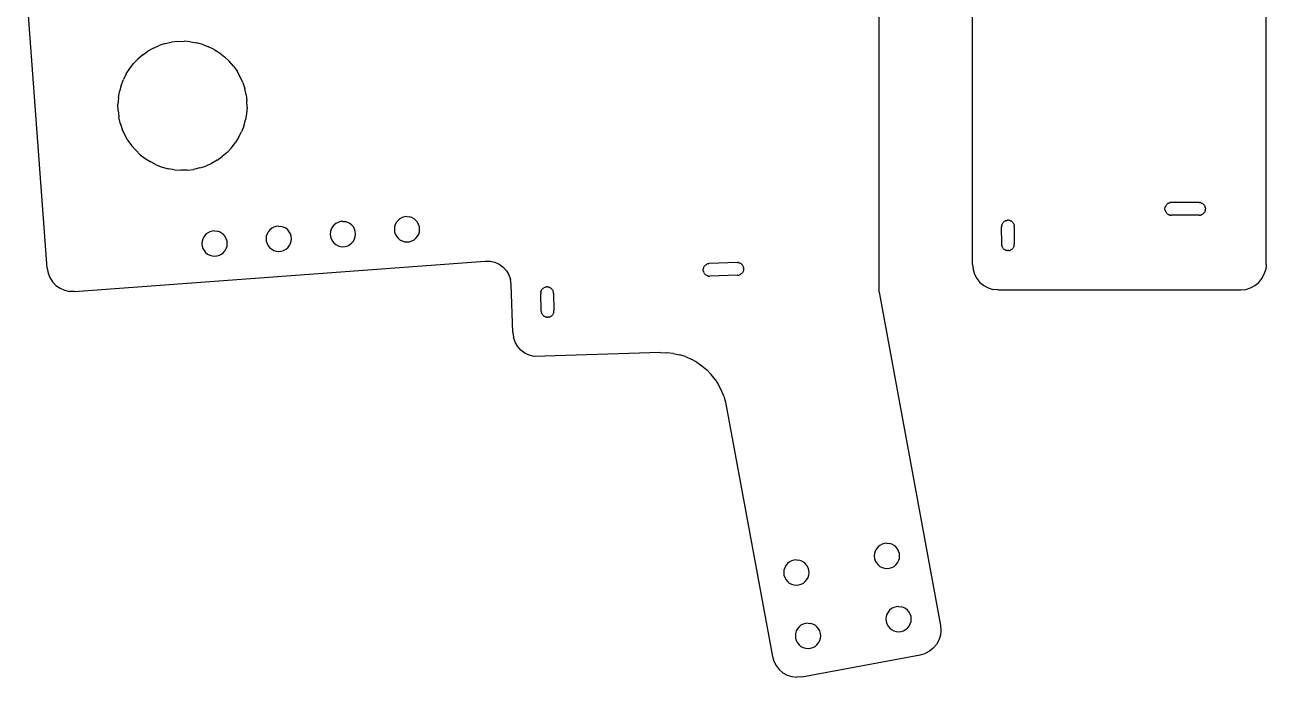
# Model space of a CAD drawing. Extents: x -45 to 62, y -37 to 20.
# Drawn here: x -43.24 to 5.8, y -37.04 to -11.28 of the extents above; entities that cross this region are included whole.
import ezdxf

# ---------------------------------------------------------------- set-up
doc = ezdxf.new("R2010")
doc.units = 0

msp = doc.modelspace()

# ---------------------------------------------------------------- linework, layer by layer
for p, q in [((-9.487, -21.84, 0), (-9.489, 4.539, 0)), ((-5.801, -20.745, 0), (-5.801, 4.539, 0)), ((5.799, -20.745, 0), (5.799, 4.539, 0)), ((-42.35, -20.888, 0), (-43.236, -8.921, 0)), ((-38.156, -12.198, 0), (-38.374, -12.322, 0)), ((-38.156, -12.198, 0), (-37.927, -12.097, 0)), ((-37.69, -12.018, 0), (-37.927, -12.097, 0)), ((-37.69, -12.018, 0), (-37.446, -11.963, 0)), ((-37.197, -11.933, 0), (-37.446, -11.963, 0)), ((-37.197, -11.933, 0), (-36.947, -11.926, 0)), ((-36.698, -11.945, 0), (-36.947, -11.926, 0)), ((-36.698, -11.945, 0), (-36.451, -11.987, 0)), ((-36.21, -12.054, 0), (-36.451, -11.987, 0)), ((-36.21, -12.054, 0), (-35.976, -12.144, 0)), ((-35.753, -12.257, 0), (-35.976, -12.144, 0)), ((-35.753, -12.257, 0), (-35.541, -12.39, 0)), ((-38.94, -12.811, 0), (-38.768, -12.629, 0)), ((-38.578, -12.466, 0), (-38.768, -12.629, 0)), ((-38.578, -12.466, 0), (-38.374, -12.322, 0)), ((-35.541, -12.39, 0), (-35.344, -12.544, 0)), ((-35.344, -12.544, 0), (-35.163, -12.717, 0)), ((-34.999, -12.906, 0), (-35.163, -12.717, 0)), ((-39.228, -13.219, 0), (-39.341, -13.443, 0)), ((-39.228, -13.219, 0), (-39.094, -13.008, 0)), ((-39.094, -13.008, 0), (-38.94, -12.811, 0)), ((-34.999, -12.906, 0), (-34.855, -13.111, 0)), ((-34.732, -13.328, 0), (-34.855, -13.111, 0)), ((-39.431, -13.677, 0), (-39.497, -13.918, 0)), ((-39.431, -13.677, 0), (-39.341, -13.443, 0)), ((-34.63, -13.557, 0), (-34.732, -13.328, 0)), ((-34.63, -13.557, 0), (-34.552, -13.795, 0)), ((-39.54, -14.164, 0), (-39.558, -14.414, 0)), ((-39.54, -14.164, 0), (-39.497, -13.918, 0)), ((-34.497, -14.039, 0), (-34.552, -13.795, 0)), ((-34.497, -14.039, 0), (-34.466, -14.287, 0)), ((-39.552, -14.664, 0), (-39.558, -14.414, 0)), ((-39.552, -14.664, 0), (-39.521, -14.912, 0)), ((-34.46, -14.537, 0), (-34.478, -14.787, 0)), ((-34.46, -14.537, 0), (-34.466, -14.287, 0)), ((-39.466, -15.157, 0), (-39.521, -14.912, 0)), ((-39.466, -15.157, 0), (-39.388, -15.394, 0)), ((-34.587, -15.275, 0), (-34.521, -15.034, 0)), ((-34.478, -14.787, 0), (-34.521, -15.034, 0)), ((-39.286, -15.623, 0), (-39.388, -15.394, 0)), ((-39.163, -15.841, 0), (-39.286, -15.623, 0)), ((-34.79, -15.732, 0), (-34.677, -15.508, 0)), ((-34.587, -15.275, 0), (-34.677, -15.508, 0)), ((-39.163, -15.841, 0), (-39.019, -16.045, 0)), ((-38.855, -16.235, 0), (-39.019, -16.045, 0)), ((-35.078, -16.141, 0), (-35.25, -16.322, 0)), ((-35.078, -16.141, 0), (-34.924, -15.943, 0)), ((-34.79, -15.732, 0), (-34.924, -15.943, 0)), ((-38.855, -16.235, 0), (-38.674, -16.407, 0)), ((-38.674, -16.407, 0), (-38.477, -16.561, 0)), ((-38.477, -16.561, 0), (-38.265, -16.695, 0)), ((-35.644, -16.63, 0), (-35.862, -16.753, 0)), ((-35.644, -16.63, 0), (-35.44, -16.485, 0)), ((-35.25, -16.322, 0), (-35.44, -16.485, 0)), ((-38.042, -16.807, 0), (-38.265, -16.695, 0)), ((-38.042, -16.807, 0), (-37.808, -16.897, 0)), ((-37.808, -16.897, 0), (-37.567, -16.964, 0)), ((-37.32, -17.007, 0), (-37.567, -16.964, 0)), ((-37.32, -17.007, 0), (-37.071, -17.025, 0)), ((-36.821, -17.019, 0), (-37.071, -17.025, 0)), ((-36.821, -17.019, 0), (-36.572, -16.988, 0)), ((-36.328, -16.933, 0), (-36.572, -16.988, 0)), ((-36.328, -16.933, 0), (-36.091, -16.855, 0)), ((-35.862, -16.753, 0), (-36.091, -16.855, 0)), ((1.801, -18.547, 0), (1.802, -18.522, 0)), ((1.802, -18.571, 0), (1.801, -18.547, 0)), ((1.802, -18.522, 0), (1.806, -18.498, 0)), ((1.806, -18.595, 0), (1.802, -18.571, 0)), ((1.806, -18.498, 0), (1.811, -18.474, 0)), ((1.806, -18.595, 0), (1.811, -18.619, 0)), ((1.82, -18.451, 0), (1.811, -18.474, 0)), ((1.82, -18.642, 0), (1.811, -18.619, 0)), ((1.82, -18.451, 0), (1.83, -18.429, 0)), ((1.83, -18.429, 0), (1.843, -18.408, 0)), ((1.843, -18.408, 0), (1.857, -18.388, 0)), ((1.857, -18.388, 0), (1.874, -18.37, 0)), ((1.874, -18.37, 0), (1.892, -18.354, 0)), ((1.892, -18.354, 0), (1.912, -18.339, 0)), ((1.912, -18.339, 0), (1.933, -18.326, 0)), ((1.933, -18.326, 0), (1.955, -18.316, 0)), ((1.978, -18.308, 0), (1.955, -18.316, 0)), ((2.002, -18.302, 0), (1.978, -18.308, 0)), ((2.002, -18.302, 0), (2.026, -18.298, 0)), ((2.055, -18.297, 0), (2.026, -18.298, 0)), ((3.146, -18.297, 0), (2.055, -18.297, 0)), ((3.146, -18.297, 0), (3.175, -18.298, 0)), ((3.199, -18.302, 0), (3.175, -18.298, 0)), ((3.199, -18.302, 0), (3.223, -18.308, 0)), ((3.223, -18.308, 0), (3.246, -18.316, 0)), ((3.246, -18.316, 0), (3.268, -18.326, 0)), ((3.289, -18.339, 0), (3.268, -18.326, 0)), ((3.309, -18.353, 0), (3.289, -18.339, 0)), ((3.309, -18.353, 0), (3.327, -18.37, 0)), ((3.344, -18.388, 0), (3.327, -18.37, 0)), ((3.358, -18.408, 0), (3.344, -18.388, 0)), ((3.371, -18.429, 0), (3.358, -18.408, 0)), ((3.371, -18.429, 0), (3.381, -18.451, 0)), ((3.389, -18.474, 0), (3.381, -18.451, 0)), ((3.389, -18.619, 0), (3.381, -18.642, 0)), ((3.395, -18.498, 0), (3.389, -18.474, 0)), ((3.395, -18.595, 0), (3.389, -18.619, 0)), ((3.395, -18.498, 0), (3.399, -18.522, 0)), ((3.395, -18.595, 0), (3.399, -18.571, 0)), ((3.399, -18.522, 0), (3.4, -18.547, 0)), ((3.399, -18.571, 0), (3.4, -18.547, 0)), ((-30.865, -19.079, 0), (-30.951, -19.125, 0)), ((-30.771, -19.051, 0), (-30.865, -19.079, 0)), ((-30.674, -19.041, 0), (-30.771, -19.051, 0)), ((-30.674, -19.041, 0), (-30.576, -19.051, 0)), ((-30.482, -19.079, 0), (-30.576, -19.051, 0)), ((-30.396, -19.125, 0), (-30.482, -19.079, 0)), ((-28.556, -19.076, 0), (-28.602, -19.162, 0)), ((-28.494, -19, 0), (-28.556, -19.076, 0)), ((-28.418, -18.938, 0), (-28.494, -19, 0)), ((-28.332, -18.892, 0), (-28.418, -18.938, 0)), ((-28.238, -18.863, 0), (-28.332, -18.892, 0)), ((-28.14, -18.854, 0), (-28.238, -18.863, 0)), ((-28.14, -18.854, 0), (-28.043, -18.863, 0)), ((-27.949, -18.892, 0), (-28.043, -18.863, 0)), ((-27.863, -18.938, 0), (-27.949, -18.892, 0)), ((-27.787, -19, 0), (-27.863, -18.938, 0)), ((-27.725, -19.076, 0), (-27.787, -19, 0)), ((-27.679, -19.162, 0), (-27.725, -19.076, 0)), ((-4.62, -19.129, 0), (-4.607, -19.108, 0)), ((-4.607, -19.108, 0), (-4.593, -19.088, 0)), ((-4.576, -19.07, 0), (-4.593, -19.088, 0)), ((-4.576, -19.07, 0), (-4.558, -19.054, 0)), ((-4.558, -19.054, 0), (-4.538, -19.039, 0)), ((-4.538, -19.039, 0), (-4.517, -19.026, 0)), ((-4.495, -19.016, 0), (-4.517, -19.026, 0)), ((-4.472, -19.008, 0), (-4.495, -19.016, 0)), ((-4.472, -19.008, 0), (-4.448, -19.002, 0)), ((-4.448, -19.002, 0), (-4.424, -18.998, 0)), ((-4.4, -18.997, 0), (-4.424, -18.998, 0)), ((-4.375, -18.998, 0), (-4.4, -18.997, 0)), ((-4.351, -19.002, 0), (-4.375, -18.998, 0)), ((-4.327, -19.008, 0), (-4.351, -19.002, 0)), ((-4.327, -19.008, 0), (-4.304, -19.016, 0)), ((-4.282, -19.026, 0), (-4.304, -19.016, 0)), ((-4.282, -19.026, 0), (-4.261, -19.039, 0)), ((-4.241, -19.054, 0), (-4.261, -19.039, 0)), ((-4.241, -19.054, 0), (-4.223, -19.07, 0)), ((-4.223, -19.07, 0), (-4.206, -19.088, 0)), ((-4.192, -19.108, 0), (-4.206, -19.088, 0)), ((-4.179, -19.129, 0), (-4.192, -19.108, 0)), ((1.82, -18.642, 0), (1.83, -18.664, 0)), ((1.83, -18.664, 0), (1.843, -18.685, 0)), ((1.843, -18.685, 0), (1.857, -18.705, 0)), ((1.857, -18.705, 0), (1.874, -18.723, 0)), ((1.874, -18.723, 0), (1.892, -18.74, 0)), ((1.892, -18.74, 0), (1.912, -18.754, 0)), ((1.933, -18.767, 0), (1.912, -18.754, 0)), ((1.955, -18.777, 0), (1.933, -18.767, 0)), ((1.955, -18.777, 0), (1.978, -18.786, 0)), ((2.002, -18.792, 0), (1.978, -18.786, 0)), ((2.002, -18.792, 0), (2.026, -18.795, 0)), ((2.026, -18.795, 0), (2.055, -18.797, 0)), ((3.146, -18.797, 0), (2.055, -18.797, 0)), ((3.146, -18.797, 0), (3.175, -18.795, 0)), ((3.175, -18.795, 0), (3.199, -18.792, 0)), ((3.199, -18.792, 0), (3.223, -18.786, 0)), ((3.223, -18.786, 0), (3.246, -18.777, 0)), ((3.268, -18.767, 0), (3.246, -18.777, 0)), ((3.289, -18.754, 0), (3.268, -18.767, 0)), ((3.309, -18.74, 0), (3.289, -18.754, 0)), ((3.327, -18.723, 0), (3.309, -18.74, 0)), ((3.344, -18.705, 0), (3.327, -18.723, 0)), ((3.358, -18.685, 0), (3.344, -18.705, 0)), ((3.371, -18.664, 0), (3.358, -18.685, 0)), ((3.381, -18.642, 0), (3.371, -18.664, 0)), ((-36.093, -19.563, 0), (-36.155, -19.639, 0)), ((-36.017, -19.501, 0), (-36.093, -19.563, 0)), ((-35.931, -19.455, 0), (-36.017, -19.501, 0)), ((-35.837, -19.426, 0), (-35.931, -19.455, 0)), ((-35.74, -19.416, 0), (-35.837, -19.426, 0)), ((-35.74, -19.416, 0), (-35.642, -19.426, 0)), ((-35.548, -19.455, 0), (-35.642, -19.426, 0)), ((-35.462, -19.501, 0), (-35.548, -19.455, 0)), ((-35.386, -19.563, 0), (-35.462, -19.501, 0)), ((-35.324, -19.639, 0), (-35.386, -19.563, 0)), ((-33.669, -19.538, 0), (-33.697, -19.631, 0)), ((-33.622, -19.451, 0), (-33.669, -19.538, 0)), ((-33.56, -19.375, 0), (-33.622, -19.451, 0)), ((-33.484, -19.313, 0), (-33.56, -19.375, 0)), ((-33.398, -19.267, 0), (-33.484, -19.313, 0)), ((-33.304, -19.238, 0), (-33.398, -19.267, 0)), ((-33.207, -19.229, 0), (-33.304, -19.238, 0)), ((-33.207, -19.229, 0), (-33.109, -19.238, 0)), ((-33.015, -19.267, 0), (-33.109, -19.238, 0)), ((-32.929, -19.313, 0), (-33.015, -19.267, 0)), ((-32.853, -19.375, 0), (-32.929, -19.313, 0)), ((-32.791, -19.451, 0), (-32.853, -19.375, 0)), ((-32.745, -19.537, 0), (-32.791, -19.451, 0)), ((-32.716, -19.631, 0), (-32.745, -19.537, 0)), ((-31.164, -19.444, 0), (-31.173, -19.541, 0)), ((-31.173, -19.541, 0), (-31.164, -19.639, 0)), ((-31.135, -19.35, 0), (-31.164, -19.444, 0)), ((-31.089, -19.263, 0), (-31.135, -19.35, 0)), ((-31.027, -19.188, 0), (-31.089, -19.263, 0)), ((-30.951, -19.125, 0), (-31.027, -19.188, 0)), ((-30.32, -19.188, 0), (-30.396, -19.125, 0)), ((-30.258, -19.263, 0), (-30.32, -19.188, 0)), ((-30.212, -19.35, 0), (-30.258, -19.263, 0)), ((-30.183, -19.444, 0), (-30.212, -19.35, 0)), ((-30.173, -19.541, 0), (-30.183, -19.444, 0)), ((-30.183, -19.639, 0), (-30.173, -19.541, 0)), ((-28.631, -19.256, 0), (-28.64, -19.354, 0)), ((-28.64, -19.354, 0), (-28.631, -19.451, 0)), ((-28.602, -19.162, 0), (-28.631, -19.256, 0)), ((-28.631, -19.451, 0), (-28.602, -19.545, 0)), ((-28.602, -19.545, 0), (-28.556, -19.631, 0)), ((-27.725, -19.631, 0), (-27.678, -19.545, 0)), ((-27.65, -19.256, 0), (-27.679, -19.162, 0)), ((-27.678, -19.545, 0), (-27.65, -19.451, 0)), ((-27.64, -19.354, 0), (-27.65, -19.256, 0)), ((-27.65, -19.451, 0), (-27.64, -19.354, 0)), ((-4.648, -19.222, 0), (-4.65, -19.252, 0)), ((-4.649, -19.942, 0), (-4.65, -19.252, 0)), ((-4.644, -19.198, 0), (-4.648, -19.222, 0)), ((-4.644, -19.198, 0), (-4.639, -19.174, 0)), ((-4.63, -19.151, 0), (-4.639, -19.174, 0)), ((-4.62, -19.129, 0), (-4.63, -19.151, 0)), ((-4.179, -19.129, 0), (-4.169, -19.151, 0)), ((-4.169, -19.151, 0), (-4.161, -19.174, 0)), ((-4.161, -19.174, 0), (-4.155, -19.198, 0)), ((-4.155, -19.198, 0), (-4.151, -19.222, 0)), ((-4.15, -19.252, 0), (-4.151, -19.222, 0)), ((-4.15, -19.252, 0), (-4.15, -19.942, 0)), ((-36.23, -19.819, 0), (-36.24, -19.917, 0)), ((-36.24, -19.917, 0), (-36.23, -20.014, 0)), ((-36.202, -19.725, 0), (-36.23, -19.819, 0)), ((-36.23, -20.014, 0), (-36.202, -20.108, 0)), ((-36.155, -19.639, 0), (-36.202, -19.725, 0)), ((-35.278, -19.725, 0), (-35.324, -19.639, 0)), ((-35.249, -19.819, 0), (-35.278, -19.725, 0)), ((-35.278, -20.108, 0), (-35.249, -20.014, 0)), ((-35.24, -19.916, 0), (-35.249, -19.819, 0)), ((-35.249, -20.014, 0), (-35.24, -19.916, 0)), ((-33.697, -19.631, 0), (-33.707, -19.729, 0)), ((-33.707, -19.729, 0), (-33.697, -19.826, 0)), ((-33.697, -19.826, 0), (-33.668, -19.92, 0)), ((-33.668, -19.92, 0), (-33.622, -20.007, 0)), ((-33.622, -20.007, 0), (-33.56, -20.082, 0)), ((-33.56, -20.082, 0), (-33.484, -20.145, 0)), ((-32.929, -20.145, 0), (-32.853, -20.082, 0)), ((-32.853, -20.082, 0), (-32.791, -20.007, 0)), ((-32.791, -20.007, 0), (-32.745, -19.92, 0)), ((-32.745, -19.92, 0), (-32.716, -19.826, 0)), ((-32.707, -19.729, 0), (-32.716, -19.631, 0)), ((-32.716, -19.826, 0), (-32.707, -19.729, 0)), ((-31.164, -19.639, 0), (-31.135, -19.733, 0)), ((-31.135, -19.733, 0), (-31.089, -19.819, 0)), ((-31.089, -19.819, 0), (-31.027, -19.895, 0)), ((-31.027, -19.895, 0), (-30.951, -19.957, 0)), ((-30.951, -19.957, 0), (-30.865, -20.003, 0)), ((-30.865, -20.003, 0), (-30.771, -20.032, 0)), ((-30.771, -20.032, 0), (-30.673, -20.041, 0)), ((-30.673, -20.041, 0), (-30.576, -20.032, 0)), ((-30.576, -20.032, 0), (-30.482, -20.003, 0)), ((-30.482, -20.003, 0), (-30.396, -19.957, 0)), ((-30.396, -19.957, 0), (-30.32, -19.895, 0)), ((-30.32, -19.895, 0), (-30.258, -19.819, 0)), ((-30.258, -19.819, 0), (-30.212, -19.733, 0)), ((-30.212, -19.733, 0), (-30.183, -19.639, 0)), ((-28.556, -19.631, 0), (-28.494, -19.707, 0)), ((-28.494, -19.707, 0), (-28.418, -19.769, 0)), ((-28.418, -19.769, 0), (-28.332, -19.815, 0)), ((-28.332, -19.815, 0), (-28.238, -19.844, 0)), ((-28.238, -19.844, 0), (-28.14, -19.854, 0)), ((-28.14, -19.854, 0), (-28.043, -19.844, 0)), ((-28.043, -19.844, 0), (-27.949, -19.815, 0)), ((-27.949, -19.815, 0), (-27.863, -19.769, 0)), ((-27.863, -19.769, 0), (-27.787, -19.707, 0)), ((-27.787, -19.707, 0), (-27.725, -19.631, 0)), ((-4.648, -19.971, 0), (-4.649, -19.942, 0)), ((-4.648, -19.971, 0), (-4.644, -19.995, 0)), ((-4.638, -20.019, 0), (-4.644, -19.995, 0)), ((-4.638, -20.019, 0), (-4.63, -20.042, 0)), ((-4.63, -20.042, 0), (-4.62, -20.064, 0)), ((-4.607, -20.086, 0), (-4.62, -20.064, 0)), ((-4.593, -20.105, 0), (-4.607, -20.086, 0)), ((-4.192, -20.086, 0), (-4.206, -20.105, 0)), ((-4.179, -20.064, 0), (-4.192, -20.086, 0)), ((-4.169, -20.042, 0), (-4.179, -20.064, 0)), ((-4.16, -20.019, 0), (-4.169, -20.042, 0)), ((-4.16, -20.019, 0), (-4.155, -19.995, 0)), ((-4.155, -19.995, 0), (-4.151, -19.971, 0)), ((-4.151, -19.971, 0), (-4.15, -19.942, 0)), ((-36.202, -20.108, 0), (-36.155, -20.194, 0)), ((-36.155, -20.194, 0), (-36.093, -20.27, 0)), ((-36.093, -20.27, 0), (-36.017, -20.332, 0)), ((-36.017, -20.332, 0), (-35.931, -20.378, 0)), ((-35.931, -20.378, 0), (-35.837, -20.407, 0)), ((-35.837, -20.407, 0), (-35.74, -20.416, 0)), ((-35.74, -20.416, 0), (-35.642, -20.407, 0)), ((-35.642, -20.407, 0), (-35.548, -20.378, 0)), ((-35.548, -20.378, 0), (-35.462, -20.332, 0)), ((-35.462, -20.332, 0), (-35.386, -20.27, 0)), ((-35.386, -20.27, 0), (-35.324, -20.194, 0)), ((-35.324, -20.194, 0), (-35.278, -20.108, 0)), ((-33.484, -20.145, 0), (-33.398, -20.191, 0)), ((-33.398, -20.191, 0), (-33.304, -20.219, 0)), ((-33.304, -20.219, 0), (-33.207, -20.229, 0)), ((-33.207, -20.229, 0), (-33.109, -20.219, 0)), ((-33.109, -20.219, 0), (-33.015, -20.191, 0)), ((-33.015, -20.191, 0), (-32.929, -20.145, 0)), ((-4.576, -20.123, 0), (-4.593, -20.105, 0)), ((-4.576, -20.123, 0), (-4.558, -20.14, 0)), ((-4.558, -20.14, 0), (-4.538, -20.154, 0)), ((-4.517, -20.167, 0), (-4.538, -20.154, 0)), ((-4.517, -20.167, 0), (-4.495, -20.177, 0)), ((-4.495, -20.177, 0), (-4.472, -20.186, 0)), ((-4.448, -20.192, 0), (-4.472, -20.186, 0)), ((-4.424, -20.195, 0), (-4.448, -20.192, 0)), ((-4.424, -20.195, 0), (-4.399, -20.196, 0)), ((-4.375, -20.195, 0), (-4.399, -20.196, 0)), ((-4.351, -20.192, 0), (-4.375, -20.195, 0)), ((-4.351, -20.192, 0), (-4.327, -20.186, 0)), ((-4.327, -20.186, 0), (-4.304, -20.177, 0)), ((-4.282, -20.167, 0), (-4.304, -20.177, 0)), ((-4.261, -20.154, 0), (-4.282, -20.167, 0)), ((-4.241, -20.14, 0), (-4.261, -20.154, 0)), ((-4.223, -20.123, 0), (-4.241, -20.14, 0)), ((-4.219, -20.119, 0), (-4.223, -20.123, 0)), ((-4.219, -20.119, 0), (-4.206, -20.105, 0)), ((-42.35, -20.888, 0), (-42.316, -21.081, 0)), ((-42.316, -21.081, 0), (-42.246, -21.264, 0)), ((-41.279, -21.811, 0), (-25.056, -20.609, 0)), ((-25.056, -20.609, 0), (-24.861, -20.614, 0)), ((-24.861, -20.614, 0), (-24.671, -20.657, 0)), ((-24.671, -20.657, 0), (-24.496, -20.737, 0)), ((-24.496, -20.737, 0), (-24.34, -20.85, 0)), ((-24.34, -20.85, 0), (-24.211, -20.992, 0)), ((-24.211, -20.992, 0), (-24.113, -21.158, 0)), ((-16.437, -20.939, 0), (-16.434, -20.915, 0)), ((-16.437, -20.963, 0), (-16.437, -20.939, 0)), ((-16.435, -20.988, 0), (-16.437, -20.963, 0)), ((-16.431, -21.012, 0), (-16.435, -20.988, 0)), ((-16.434, -20.915, 0), (-16.429, -20.891, 0)), ((-16.431, -21.012, 0), (-16.424, -21.036, 0)), ((-16.422, -20.867, 0), (-16.429, -20.891, 0)), ((-16.415, -21.058, 0), (-16.424, -21.036, 0)), ((-16.422, -20.867, 0), (-16.412, -20.845, 0)), ((-16.415, -21.058, 0), (-16.404, -21.08, 0)), ((-16.412, -20.845, 0), (-16.4, -20.823, 0)), ((-16.404, -21.08, 0), (-16.391, -21.101, 0)), ((-16.4, -20.823, 0), (-16.386, -20.803, 0)), ((-16.386, -20.803, 0), (-16.371, -20.784, 0)), ((-16.371, -20.784, 0), (-16.353, -20.767, 0)), ((-16.353, -20.767, 0), (-16.334, -20.752, 0)), ((-16.334, -20.752, 0), (-16.313, -20.739, 0)), ((-16.313, -20.739, 0), (-16.291, -20.727, 0)), ((-16.269, -20.718, 0), (-16.291, -20.727, 0)), ((-16.245, -20.712, 0), (-16.269, -20.718, 0)), ((-16.245, -20.712, 0), (-16.221, -20.707, 0)), ((-16.192, -20.705, 0), (-16.221, -20.707, 0)), ((-15.102, -20.667, 0), (-16.192, -20.705, 0)), ((-15.102, -20.667, 0), (-15.073, -20.667, 0)), ((-15.048, -20.67, 0), (-15.073, -20.667, 0)), ((-15.048, -20.67, 0), (-15.024, -20.675, 0)), ((-15.024, -20.675, 0), (-15.001, -20.682, 0)), ((-15.001, -20.682, 0), (-14.979, -20.692, 0)), ((-14.957, -20.704, 0), (-14.979, -20.692, 0)), ((-14.937, -20.718, 0), (-14.957, -20.704, 0)), ((-14.937, -20.718, 0), (-14.918, -20.734, 0)), ((-14.901, -20.751, 0), (-14.918, -20.734, 0)), ((-14.89, -21.068, 0), (-14.906, -21.087, 0)), ((-14.886, -20.77, 0), (-14.901, -20.751, 0)), ((-14.876, -21.048, 0), (-14.89, -21.068, 0)), ((-14.872, -20.791, 0), (-14.886, -20.77, 0)), ((-14.864, -21.026, 0), (-14.876, -21.048, 0)), ((-14.872, -20.791, 0), (-14.861, -20.813, 0)), ((-14.855, -21.004, 0), (-14.864, -21.026, 0)), ((-14.852, -20.836, 0), (-14.861, -20.813, 0)), ((-14.847, -20.98, 0), (-14.855, -21.004, 0)), ((-14.845, -20.859, 0), (-14.852, -20.836, 0)), ((-14.842, -20.956, 0), (-14.847, -20.98, 0)), ((-14.845, -20.859, 0), (-14.841, -20.883, 0)), ((-14.842, -20.956, 0), (-14.839, -20.932, 0)), ((-14.841, -20.883, 0), (-14.839, -20.908, 0)), ((-14.839, -20.932, 0), (-14.839, -20.908, 0)), ((-5.801, -20.745, 0), (-5.781, -20.94, 0)), ((-5.781, -20.94, 0), (-5.725, -21.128, 0)), ((5.723, -21.128, 0), (5.78, -20.94, 0)), ((5.799, -20.745, 0), (5.78, -20.94, 0)), ((-42.246, -21.264, 0), (-42.141, -21.429, 0)), ((-42.141, -21.429, 0), (-42.006, -21.571, 0)), ((-42.006, -21.571, 0), (-41.845, -21.684, 0)), ((-24.113, -21.158, 0), (-24.05, -21.341, 0)), ((-24.024, -21.535, 0), (-24.05, -21.341, 0)), ((-23.957, -23.426, 0), (-24.024, -21.535, 0)), ((-16.391, -21.101, 0), (-16.375, -21.12, 0)), ((-16.375, -21.12, 0), (-16.358, -21.137, 0)), ((-16.358, -21.137, 0), (-16.339, -21.153, 0)), ((-16.339, -21.153, 0), (-16.319, -21.167, 0)), ((-16.298, -21.179, 0), (-16.319, -21.167, 0)), ((-16.275, -21.189, 0), (-16.298, -21.179, 0)), ((-16.275, -21.189, 0), (-16.252, -21.196, 0)), ((-16.228, -21.201, 0), (-16.252, -21.196, 0)), ((-16.228, -21.201, 0), (-16.204, -21.204, 0)), ((-16.204, -21.204, 0), (-16.174, -21.204, 0)), ((-15.085, -21.166, 0), (-16.174, -21.204, 0)), ((-15.085, -21.166, 0), (-15.055, -21.164, 0)), ((-15.055, -21.164, 0), (-15.031, -21.159, 0)), ((-15.031, -21.159, 0), (-15.008, -21.153, 0)), ((-15.008, -21.153, 0), (-14.985, -21.144, 0)), ((-14.963, -21.132, 0), (-14.985, -21.144, 0)), ((-14.943, -21.119, 0), (-14.963, -21.132, 0)), ((-14.923, -21.104, 0), (-14.943, -21.119, 0)), ((-14.906, -21.087, 0), (-14.923, -21.104, 0)), ((-5.725, -21.128, 0), (-5.632, -21.301, 0)), ((-5.632, -21.301, 0), (-5.508, -21.452, 0)), ((-5.508, -21.452, 0), (-5.356, -21.577, 0)), ((5.355, -21.576, 0), (5.506, -21.452, 0)), ((5.506, -21.452, 0), (5.631, -21.3, 0)), ((5.631, -21.3, 0), (5.723, -21.128, 0)), ((-41.845, -21.684, 0), (-41.666, -21.764, 0)), ((-41.666, -21.764, 0), (-41.475, -21.806, 0)), ((-41.279, -21.811, 0), (-41.475, -21.806, 0)), ((-22.856, -21.839, 0), (-22.859, -21.864, 0)), ((-22.859, -21.864, 0), (-22.859, -21.893, 0)), ((-22.835, -22.583, 0), (-22.859, -21.893, 0)), ((-22.856, -21.839, 0), (-22.851, -21.815, 0)), ((-22.843, -21.792, 0), (-22.851, -21.815, 0)), ((-22.834, -21.77, 0), (-22.843, -21.792, 0)), ((-22.834, -21.77, 0), (-22.822, -21.748, 0)), ((-22.822, -21.748, 0), (-22.808, -21.728, 0)), ((-22.792, -21.709, 0), (-22.808, -21.728, 0)), ((-22.792, -21.709, 0), (-22.775, -21.692, 0)), ((-22.775, -21.692, 0), (-22.755, -21.677, 0)), ((-22.755, -21.677, 0), (-22.735, -21.664, 0)), ((-22.713, -21.652, 0), (-22.735, -21.664, 0)), ((-22.69, -21.643, 0), (-22.713, -21.652, 0)), ((-22.69, -21.643, 0), (-22.667, -21.636, 0)), ((-22.667, -21.636, 0), (-22.643, -21.632, 0)), ((-22.618, -21.63, 0), (-22.643, -21.632, 0)), ((-22.594, -21.63, 0), (-22.618, -21.63, 0)), ((-22.569, -21.633, 0), (-22.594, -21.63, 0)), ((-22.545, -21.638, 0), (-22.569, -21.633, 0)), ((-22.545, -21.638, 0), (-22.522, -21.646, 0)), ((-22.499, -21.655, 0), (-22.522, -21.646, 0)), ((-22.499, -21.655, 0), (-22.478, -21.667, 0)), ((-22.458, -21.681, 0), (-22.478, -21.667, 0)), ((-22.458, -21.681, 0), (-22.439, -21.697, 0)), ((-22.439, -21.697, 0), (-22.422, -21.714, 0)), ((-22.407, -21.734, 0), (-22.422, -21.714, 0)), ((-22.393, -21.754, 0), (-22.407, -21.734, 0)), ((-22.393, -21.754, 0), (-22.382, -21.776, 0)), ((-22.382, -21.776, 0), (-22.373, -21.799, 0)), ((-22.373, -21.799, 0), (-22.366, -21.822, 0)), ((-22.366, -21.822, 0), (-22.362, -21.846, 0)), ((-22.359, -21.876, 0), (-22.362, -21.846, 0)), ((-22.359, -21.876, 0), (-22.335, -22.566, 0)), ((-9.487, -21.84, 0), (-7.063, -34.998, 0)), ((-5.356, -21.577, 0), (-5.183, -21.669, 0)), ((-5.183, -21.669, 0), (-4.996, -21.726, 0)), ((-4.801, -21.745, 0), (-4.996, -21.726, 0)), ((-4.801, -21.745, 0), (4.799, -21.745, 0)), ((4.799, -21.745, 0), (4.994, -21.726, 0)), ((4.994, -21.726, 0), (5.182, -21.669, 0)), ((5.182, -21.669, 0), (5.355, -21.576, 0)), ((-22.833, -22.612, 0), (-22.835, -22.583, 0)), ((-22.833, -22.612, 0), (-22.828, -22.636, 0)), ((-22.821, -22.66, 0), (-22.828, -22.636, 0)), ((-22.821, -22.66, 0), (-22.812, -22.683, 0)), ((-22.812, -22.683, 0), (-22.801, -22.704, 0)), ((-22.788, -22.725, 0), (-22.801, -22.704, 0)), ((-22.772, -22.744, 0), (-22.788, -22.725, 0)), ((-22.755, -22.762, 0), (-22.772, -22.744, 0)), ((-22.755, -22.762, 0), (-22.737, -22.778, 0)), ((-22.737, -22.778, 0), (-22.716, -22.792, 0)), ((-22.695, -22.803, 0), (-22.716, -22.792, 0)), ((-22.695, -22.803, 0), (-22.672, -22.813, 0)), ((-22.672, -22.813, 0), (-22.649, -22.821, 0)), ((-22.625, -22.826, 0), (-22.649, -22.821, 0)), ((-22.601, -22.828, 0), (-22.625, -22.826, 0)), ((-22.601, -22.828, 0), (-22.576, -22.829, 0)), ((-22.552, -22.827, 0), (-22.576, -22.829, 0)), ((-22.528, -22.822, 0), (-22.552, -22.827, 0)), ((-22.528, -22.822, 0), (-22.504, -22.815, 0)), ((-22.504, -22.815, 0), (-22.481, -22.806, 0)), ((-22.46, -22.795, 0), (-22.481, -22.806, 0)), ((-22.439, -22.782, 0), (-22.46, -22.795, 0)), ((-22.42, -22.767, 0), (-22.439, -22.782, 0)), ((-22.402, -22.749, 0), (-22.42, -22.767, 0)), ((-22.399, -22.745, 0), (-22.402, -22.749, 0)), ((-22.399, -22.745, 0), (-22.387, -22.731, 0)), ((-22.373, -22.711, 0), (-22.387, -22.731, 0)), ((-22.361, -22.689, 0), (-22.373, -22.711, 0)), ((-22.351, -22.667, 0), (-22.361, -22.689, 0)), ((-22.344, -22.643, 0), (-22.351, -22.667, 0)), ((-22.344, -22.643, 0), (-22.338, -22.619, 0)), ((-22.338, -22.619, 0), (-22.336, -22.595, 0)), ((-22.336, -22.595, 0), (-22.335, -22.566, 0)), ((-23.957, -23.426, 0), (-23.931, -23.62, 0)), ((-23.868, -23.806, 0), (-23.931, -23.62, 0)), ((-23.77, -23.975, 0), (-23.868, -23.806, 0)), ((-23.64, -24.122, 0), (-23.77, -23.975, 0)), ((-23.484, -24.241, 0), (-23.64, -24.122, 0)), ((-23.308, -24.328, 0), (-23.484, -24.241, 0)), ((-23.119, -24.378, 0), (-23.308, -24.328, 0)), ((-18.126, -24.223, 0), (-23.119, -24.378, 0)), ((-18.126, -24.223, 0), (-17.876, -24.226, 0)), ((-17.627, -24.254, 0), (-17.876, -24.226, 0)), ((-17.627, -24.254, 0), (-17.382, -24.307, 0)), ((-17.144, -24.383, 0), (-17.382, -24.307, 0)), ((-17.144, -24.383, 0), (-16.914, -24.482, 0)), ((-16.695, -24.603, 0), (-16.914, -24.482, 0)), ((-16.695, -24.603, 0), (-16.489, -24.745, 0)), ((-16.489, -24.745, 0), (-16.298, -24.906, 0)), ((-16.298, -24.906, 0), (-16.124, -25.086, 0)), ((-15.968, -25.281, 0), (-16.124, -25.086, 0)), ((-15.968, -25.281, 0), (-15.831, -25.491, 0)), ((-15.717, -25.714, 0), (-15.831, -25.491, 0)), ((-15.624, -25.946, 0), (-15.717, -25.714, 0)), ((-15.624, -25.946, 0), (-15.555, -26.187, 0)), ((-15.555, -26.187, 0), (-13.706, -36.222, 0)), ((-9.458, -31.835, 0), (-9.534, -31.897, 0)), ((-9.372, -31.789, 0), (-9.458, -31.835, 0)), ((-9.278, -31.76, 0), (-9.372, -31.789, 0)), ((-9.18, -31.751, 0), (-9.278, -31.76, 0)), ((-9.18, -31.751, 0), (-9.083, -31.76, 0)), ((-8.989, -31.789, 0), (-9.083, -31.76, 0)), ((-8.902, -31.835, 0), (-8.989, -31.789, 0)), ((-8.827, -31.897, 0), (-8.902, -31.835, 0)), ((-9.671, -32.153, 0), (-9.68, -32.251, 0)), ((-9.68, -32.251, 0), (-9.671, -32.348, 0)), ((-9.642, -32.059, 0), (-9.671, -32.153, 0)), ((-9.671, -32.348, 0), (-9.642, -32.442, 0)), ((-9.596, -31.973, 0), (-9.642, -32.059, 0)), ((-9.534, -31.897, 0), (-9.596, -31.973, 0)), ((-8.764, -31.973, 0), (-8.827, -31.897, 0)), ((-8.718, -32.059, 0), (-8.764, -31.973, 0)), ((-8.69, -32.153, 0), (-8.718, -32.059, 0)), ((-8.718, -32.442, 0), (-8.69, -32.348, 0)), ((-8.68, -32.251, 0), (-8.69, -32.153, 0)), ((-8.69, -32.348, 0), (-8.68, -32.251, 0)), ((-13.25, -32.813, 0), (-13.259, -32.91, 0)), ((-13.221, -32.719, 0), (-13.25, -32.813, 0)), ((-13.175, -32.632, 0), (-13.221, -32.719, 0)), ((-13.113, -32.557, 0), (-13.175, -32.632, 0)), ((-13.037, -32.494, 0), (-13.113, -32.557, 0)), ((-12.951, -32.448, 0), (-13.037, -32.494, 0)), ((-12.857, -32.42, 0), (-12.951, -32.448, 0)), ((-12.759, -32.41, 0), (-12.857, -32.42, 0)), ((-12.759, -32.41, 0), (-12.662, -32.42, 0)), ((-12.568, -32.448, 0), (-12.662, -32.42, 0)), ((-12.481, -32.494, 0), (-12.568, -32.448, 0)), ((-12.406, -32.556, 0), (-12.481, -32.494, 0)), ((-12.343, -32.632, 0), (-12.406, -32.556, 0)), ((-12.297, -32.719, 0), (-12.343, -32.632, 0)), ((-12.269, -32.812, 0), (-12.297, -32.719, 0)), ((-12.259, -32.91, 0), (-12.269, -32.812, 0)), ((-9.642, -32.442, 0), (-9.596, -32.529, 0)), ((-9.596, -32.529, 0), (-9.534, -32.604, 0)), ((-9.534, -32.604, 0), (-9.458, -32.666, 0)), ((-9.458, -32.666, 0), (-9.371, -32.713, 0)), ((-9.371, -32.713, 0), (-9.278, -32.741, 0)), ((-9.278, -32.741, 0), (-9.18, -32.751, 0)), ((-9.18, -32.751, 0), (-9.083, -32.741, 0)), ((-9.083, -32.741, 0), (-8.989, -32.713, 0)), ((-8.989, -32.713, 0), (-8.902, -32.666, 0)), ((-8.902, -32.666, 0), (-8.827, -32.604, 0)), ((-8.827, -32.604, 0), (-8.764, -32.528, 0)), ((-8.764, -32.528, 0), (-8.718, -32.442, 0)), ((-13.259, -32.91, 0), (-13.25, -33.008, 0)), ((-13.25, -33.008, 0), (-13.221, -33.101, 0)), ((-13.221, -33.101, 0), (-13.175, -33.188, 0)), ((-13.175, -33.188, 0), (-13.113, -33.264, 0)), ((-13.113, -33.264, 0), (-13.037, -33.326, 0)), ((-13.037, -33.326, 0), (-12.95, -33.372, 0)), ((-12.568, -33.372, 0), (-12.481, -33.326, 0)), ((-12.481, -33.326, 0), (-12.406, -33.264, 0)), ((-12.406, -33.264, 0), (-12.343, -33.188, 0)), ((-12.343, -33.188, 0), (-12.297, -33.101, 0)), ((-12.297, -33.101, 0), (-12.269, -33.008, 0)), ((-12.269, -33.008, 0), (-12.259, -32.91, 0)), ((-12.95, -33.372, 0), (-12.857, -33.4, 0)), ((-12.857, -33.4, 0), (-12.759, -33.41, 0)), ((-12.759, -33.41, 0), (-12.662, -33.4, 0)), ((-12.662, -33.4, 0), (-12.568, -33.372, 0)), ((-8.911, -34.287, 0), (-8.998, -34.333, 0)), ((-8.818, -34.258, 0), (-8.911, -34.287, 0)), ((-8.72, -34.249, 0), (-8.818, -34.258, 0)), ((-8.72, -34.249, 0), (-8.622, -34.258, 0)), ((-8.529, -34.287, 0), (-8.622, -34.258, 0)), ((-8.442, -34.333, 0), (-8.529, -34.287, 0)), ((-9.21, -34.651, 0), (-9.22, -34.749, 0)), ((-9.22, -34.749, 0), (-9.21, -34.846, 0)), ((-9.182, -34.557, 0), (-9.21, -34.651, 0)), ((-9.136, -34.471, 0), (-9.182, -34.557, 0)), ((-9.074, -34.395, 0), (-9.136, -34.471, 0)), ((-8.998, -34.333, 0), (-9.074, -34.395, 0)), ((-8.366, -34.395, 0), (-8.442, -34.333, 0)), ((-8.304, -34.471, 0), (-8.366, -34.395, 0)), ((-8.258, -34.557, 0), (-8.304, -34.471, 0)), ((-8.23, -34.651, 0), (-8.258, -34.557, 0)), ((-8.22, -34.749, 0), (-8.23, -34.651, 0)), ((-8.23, -34.846, 0), (-8.22, -34.749, 0)), ((-12.761, -35.217, 0), (-12.789, -35.31, 0)), ((-12.715, -35.13, 0), (-12.761, -35.217, 0)), ((-12.653, -35.054, 0), (-12.715, -35.13, 0)), ((-12.577, -34.992, 0), (-12.653, -35.054, 0)), ((-12.49, -34.946, 0), (-12.577, -34.992, 0)), ((-12.397, -34.918, 0), (-12.49, -34.946, 0)), ((-12.299, -34.908, 0), (-12.397, -34.918, 0)), ((-12.299, -34.908, 0), (-12.201, -34.918, 0)), ((-12.108, -34.946, 0), (-12.201, -34.918, 0)), ((-12.021, -34.992, 0), (-12.108, -34.946, 0)), ((-11.945, -35.054, 0), (-12.021, -34.992, 0)), ((-11.883, -35.13, 0), (-11.945, -35.054, 0)), ((-11.837, -35.217, 0), (-11.883, -35.13, 0)), ((-11.809, -35.31, 0), (-11.837, -35.217, 0)), ((-9.21, -34.846, 0), (-9.182, -34.94, 0)), ((-9.182, -34.94, 0), (-9.136, -35.026, 0)), ((-9.136, -35.026, 0), (-9.073, -35.102, 0)), ((-9.073, -35.102, 0), (-8.998, -35.164, 0)), ((-8.998, -35.164, 0), (-8.911, -35.211, 0)), ((-8.911, -35.211, 0), (-8.817, -35.239, 0)), ((-8.817, -35.239, 0), (-8.72, -35.249, 0)), ((-8.72, -35.249, 0), (-8.622, -35.239, 0)), ((-8.622, -35.239, 0), (-8.529, -35.211, 0)), ((-8.529, -35.211, 0), (-8.442, -35.164, 0)), ((-8.442, -35.164, 0), (-8.366, -35.102, 0)), ((-8.366, -35.102, 0), (-8.304, -35.026, 0)), ((-8.304, -35.026, 0), (-8.258, -34.94, 0)), ((-8.258, -34.94, 0), (-8.23, -34.846, 0)), ((-7.047, -35.193, 0), (-7.069, -35.388, 0)), ((-7.063, -34.998, 0), (-7.047, -35.193, 0)), ((-12.789, -35.31, 0), (-12.799, -35.408, 0)), ((-12.799, -35.408, 0), (-12.789, -35.506, 0)), ((-12.789, -35.506, 0), (-12.761, -35.599, 0)), ((-12.761, -35.599, 0), (-12.715, -35.686, 0)), ((-12.715, -35.686, 0), (-12.652, -35.762, 0)), ((-12.652, -35.762, 0), (-12.577, -35.824, 0)), ((-12.021, -35.824, 0), (-11.945, -35.762, 0)), ((-11.945, -35.762, 0), (-11.883, -35.686, 0)), ((-11.883, -35.686, 0), (-11.837, -35.599, 0)), ((-11.837, -35.599, 0), (-11.809, -35.506, 0)), ((-11.799, -35.408, 0), (-11.809, -35.31, 0)), ((-11.809, -35.506, 0), (-11.799, -35.408, 0)), ((-7.223, -35.746, 0), (-7.35, -35.896, 0)), ((-7.128, -35.575, 0), (-7.223, -35.746, 0)), ((-7.069, -35.388, 0), (-7.128, -35.575, 0)), ((-13.706, -36.222, 0), (-13.652, -36.41, 0)), ((-12.577, -35.824, 0), (-12.49, -35.87, 0)), ((-12.542, -37.024, 0), (-7.866, -36.163, 0)), ((-12.49, -35.87, 0), (-12.396, -35.898, 0)), ((-12.396, -35.898, 0), (-12.299, -35.908, 0)), ((-12.299, -35.908, 0), (-12.201, -35.898, 0)), ((-12.201, -35.898, 0), (-12.108, -35.87, 0)), ((-12.108, -35.87, 0), (-12.021, -35.824, 0)), ((-7.866, -36.163, 0), (-7.677, -36.108, 0)), ((-7.503, -36.018, 0), (-7.677, -36.108, 0)), ((-7.35, -35.896, 0), (-7.503, -36.018, 0)), ((-13.652, -36.41, 0), (-13.562, -36.584, 0)), ((-13.562, -36.584, 0), (-13.44, -36.738, 0)), ((-13.44, -36.738, 0), (-13.29, -36.864, 0)), ((-13.29, -36.864, 0), (-13.119, -36.959, 0)), ((-13.119, -36.959, 0), (-12.932, -37.018, 0)), ((-12.932, -37.018, 0), (-12.737, -37.04, 0)), ((-12.542, -37.024, 0), (-12.737, -37.04, 0))]:
    msp.add_line(p, q)

doc.saveas('drawing.dxf')
